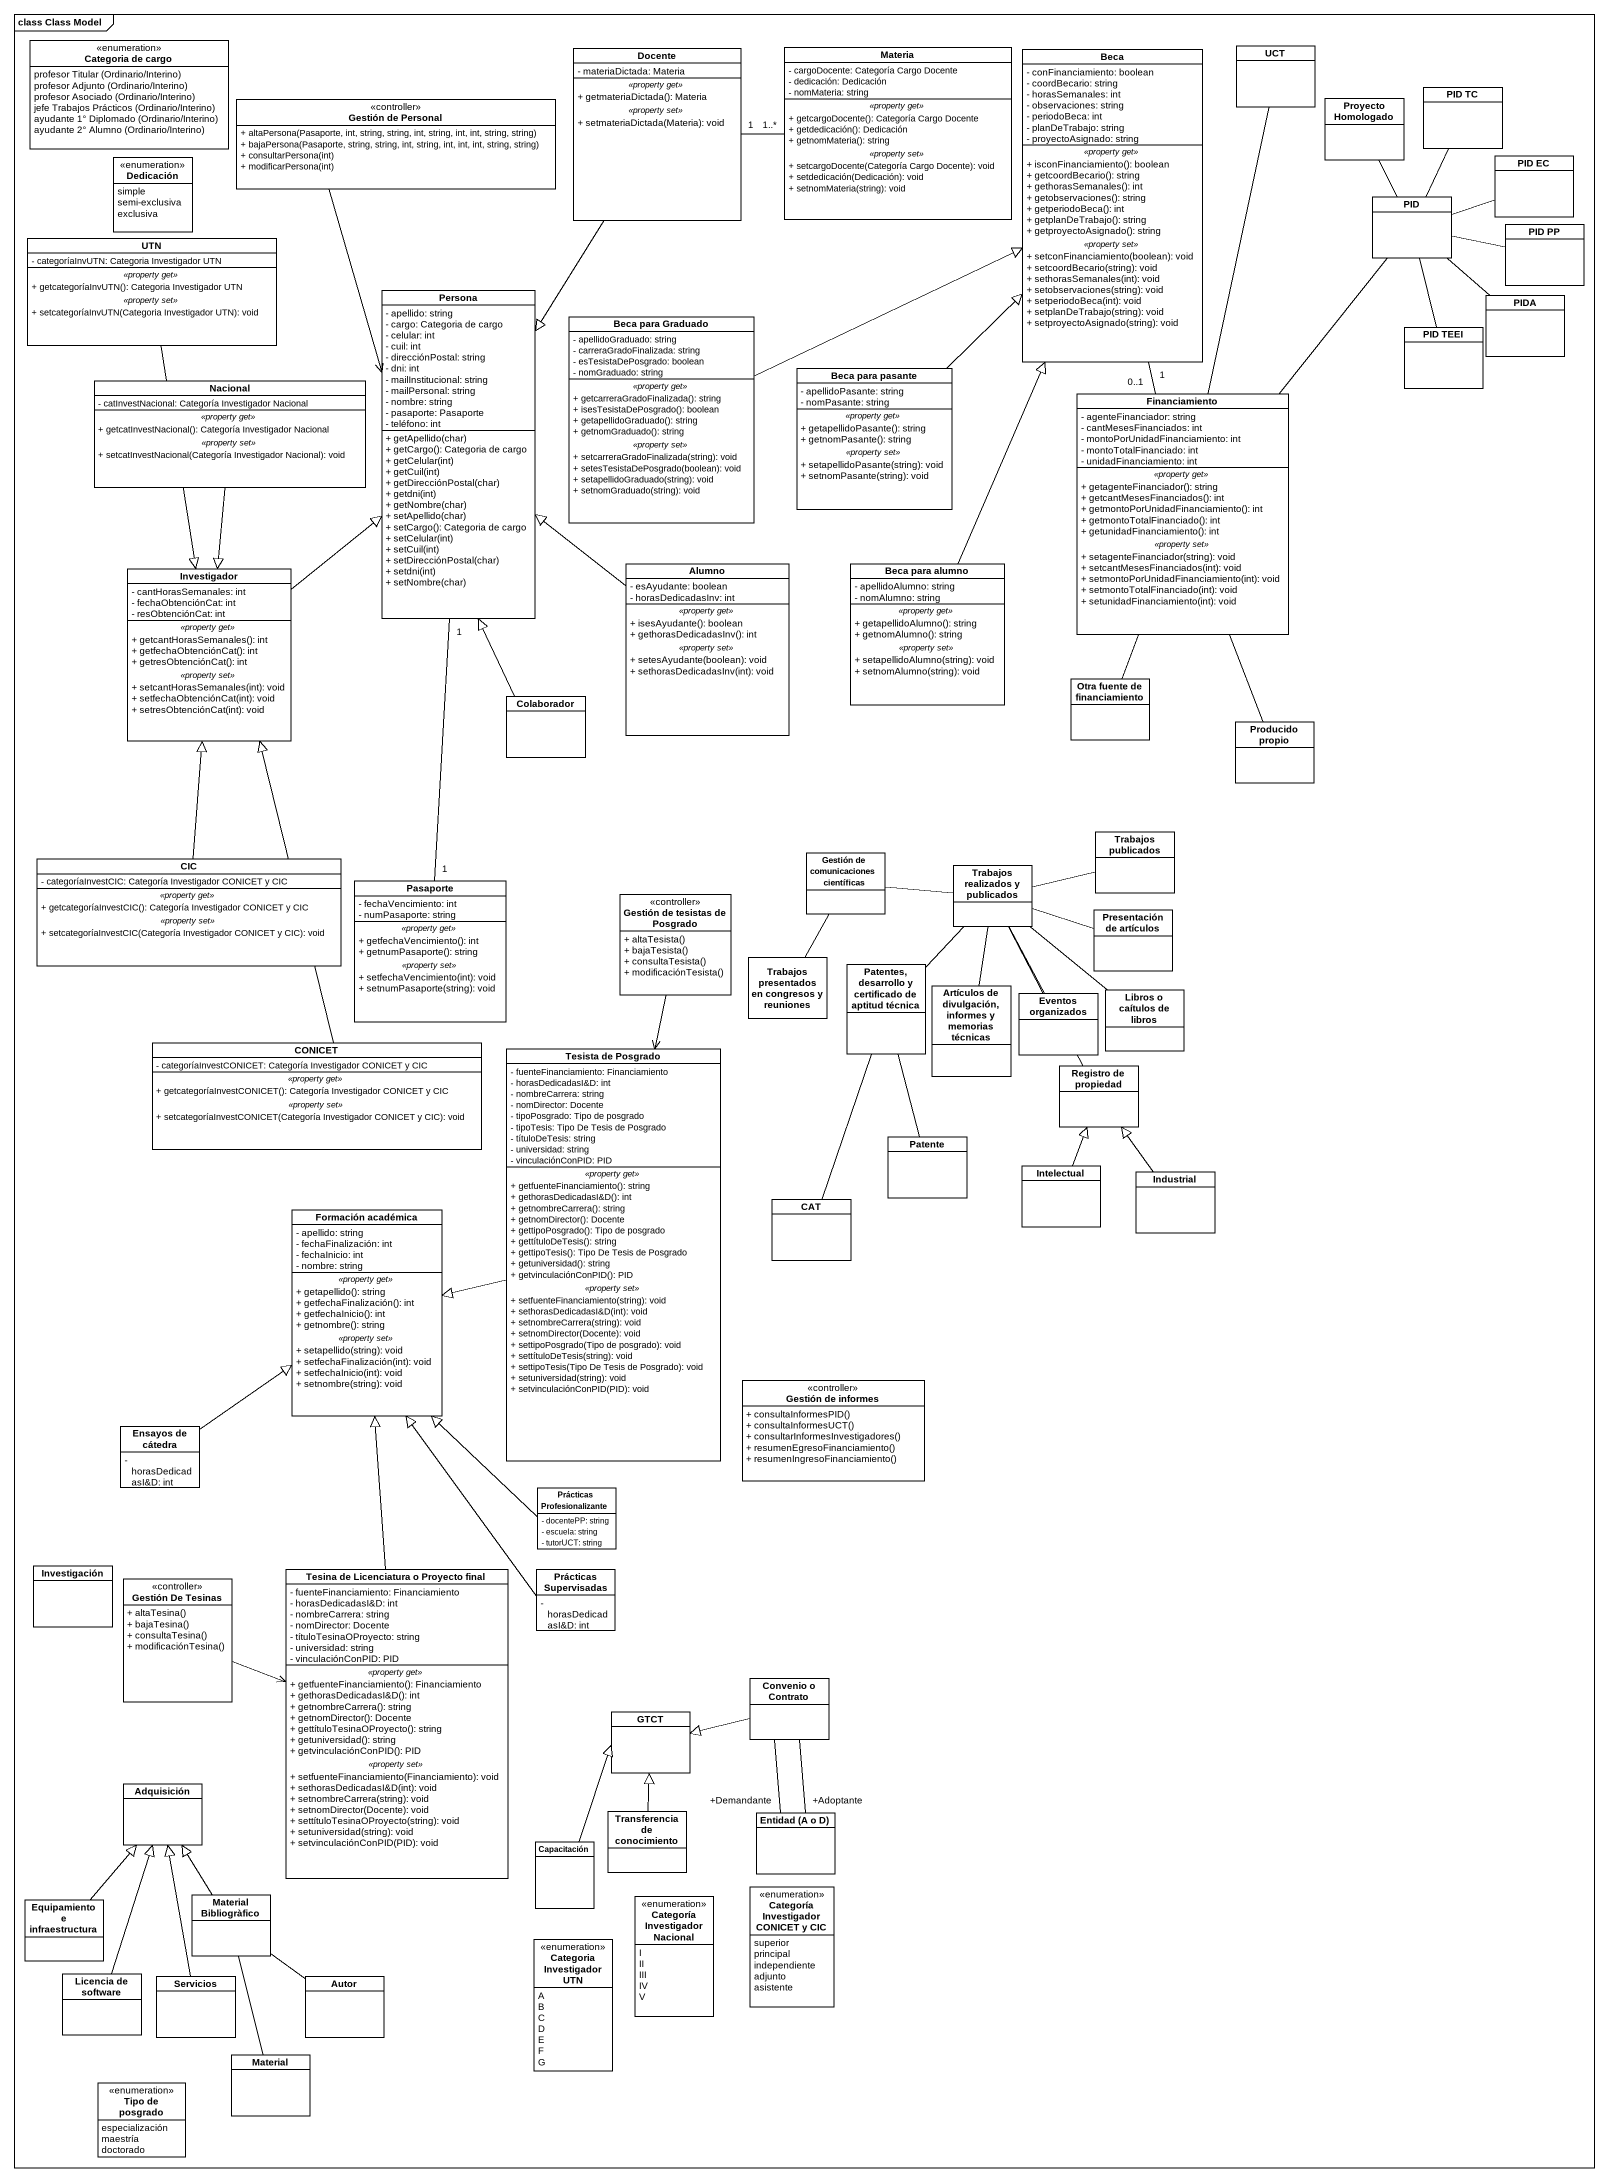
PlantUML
@startuml
mainframe class Class Model
hide circle
hide empty members
skinparam classAttributeIconSize 0
enum "Categoria de cargo" as Categoria_de_cargo {
  {field} profesor Titular (Ordinario/Interino)
  {field} profesor Adjunto (Ordinario/Interino)
  {field} profesor Asociado (Ordinario/Interino)
  {field} jefe Trabajos Prácticos (Ordinario/Interino)
  {field} ayudante 1° Diplomado (Ordinario/Interino)
  {field} ayudante 2° Alumno (Ordinario/Interino)
}
class Docente {
  - materiaDictada: Materia
  .. <<property get>> ..
  + getmateriaDictada(): Materia
  .. <<property set>> ..
  + setmateriaDictada(Materia): void
}
class Materia {
  - cargoDocente: Categoría Cargo Docente
  - dedicación: Dedicación
  - nomMateria: string
  .. <<property get>> ..
  + getcargoDocente(): Categoría Cargo Docente
  + getdedicación(): Dedicación
  + getnomMateria(): string
  .. <<property set>> ..
  + setcargoDocente(Categoría Cargo Docente): void
  + setdedicación(Dedicación): void
  + setnomMateria(string): void
}
class Beca {
  - conFinanciamiento: boolean
  - coordBecario: string
  - horasSemanales: int
  - observaciones: string
  - periodoBeca: int
  - planDeTrabajo: string
  - proyectoAsignado: string
  .. <<property get>> ..
  + isconFinanciamiento(): boolean
  + getcoordBecario(): string
  + gethorasSemanales(): int
  + getobservaciones(): string
  + getperiodoBeca(): int
  + getplanDeTrabajo(): string
  + getproyectoAsignado(): string
  .. <<property set>> ..
  + setconFinanciamiento(boolean): void
  + setcoordBecario(string): void
  + sethorasSemanales(int): void
  + setobservaciones(string): void
  + setperiodoBeca(int): void
  + setplanDeTrabajo(string): void
  + setproyectoAsignado(string): void
}
class UCT
class "PID TC" as PID_TC
class "Gestión de Personal" as Gestión_de_Personal <<controller>> {
  + altaPersona(Pasaporte, int, string, string, int, string, int, int, string, string)
  + bajaPersona(Pasaporte, string, string, int, string, int, int, int, string, string)
  + consultarPersona(int)
  + modificarPersona(int)
}
class "Proyecto Homologado" as Proyecto_Homologado
enum Dedicación {
  simple
  semi-exclusiva
  exclusiva
}
class "PID EC" as PID_EC
class PID
class UTN {
  - categoríaInvUTN: Categoria Investigador UTN
  .. <<property get>> ..
  + getcategoríaInvUTN(): Categoria Investigador UTN
  .. <<property set>> ..
  + setcategoríaInvUTN(Categoria Investigador UTN): void
}
class "PID PP" as PID_PP
class Persona {
  - apellido: string
  - cargo: Categoria de cargo
  - celular: int
  - cuil: int
  - direcciónPostal: string
  - dni: int
  - mailInstitucional: string
  - mailPersonal: string
  - nombre: string
  - pasaporte: Pasaporte
  - teléfono: int
  + getApellido(char)
  + getCargo(): Categoria de cargo
  + getCelular(int)
  + getCuil(int)
  + getDirecciónPostal(char)
  + getdni(int)
  + getNombre(char)
  + setApellido(char)
  + setCargo(): Categoria de cargo
  + setCelular(int)
  + setCuil(int)
  + setDirecciónPostal(char)
  + setdni(int)
  + setNombre(char)
}
class "Beca para Graduado" as Beca_para_Graduado {
  - apellidoGraduado: string
  - carreraGradoFinalizada: string
  - esTesistaDePosgrado: boolean
  - nomGraduado: string
  .. <<property get>> ..
  + getcarreraGradoFinalizada(): string
  + isesTesistaDePosgrado(): boolean
  + getapellidoGraduado(): string
  + getnomGraduado(): string
  .. <<property set>> ..
  + setcarreraGradoFinalizada(string): void
  + setesTesistaDePosgrado(boolean): void
  + setapellidoGraduado(string): void
  + setnomGraduado(string): void
}
class "PID TEEI" as PID_TEEI
class PIDA
class "Beca para pasante" as Beca_para_pasante {
  - apellidoPasante: string
  - nomPasante: string
  .. <<property get>> ..
  + getapellidoPasante(): string
  + getnomPasante(): string
  .. <<property set>> ..
  + setapellidoPasante(string): void
  + setnomPasante(string): void
}
class Nacional {
  - catInvestNacional: Categoría Investigador Nacional
  .. <<property get>> ..
  + getcatInvestNacional(): Categoría Investigador Nacional
  .. <<property set>> ..
  + setcatInvestNacional(Categoría Investigador Nacional): void
}
class Financiamiento {
  - agenteFinanciador: string
  - cantMesesFinanciados: int
  - montoPorUnidadFinanciamiento: int
  - montoTotalFinanciado: int
  - unidadFinanciamiento: int
  .. <<property get>> ..
  + getagenteFinanciador(): string
  + getcantMesesFinanciados(): int
  + getmontoPorUnidadFinanciamiento(): int
  + getmontoTotalFinanciado(): int
  + getunidadFinanciamiento(): int
  .. <<property set>> ..
  + setagenteFinanciador(string): void
  + setcantMesesFinanciados(int): void
  + setmontoPorUnidadFinanciamiento(int): void
  + setmontoTotalFinanciado(int): void
  + setunidadFinanciamiento(int): void
}
class Investigador {
  - cantHorasSemanales: int
  - fechaObtenciónCat: int
  - resObtenciónCat: int
  .. <<property get>> ..
  + getcantHorasSemanales(): int
  + getfechaObtenciónCat(): int
  + getresObtenciónCat(): int
  .. <<property set>> ..
  + setcantHorasSemanales(int): void
  + setfechaObtenciónCat(int): void
  + setresObtenciónCat(int): void
}
class Alumno {
  - esAyudante: boolean
  - horasDedicadasInv: int
  .. <<property get>> ..
  + isesAyudante(): boolean
  + gethorasDedicadasInv(): int
  .. <<property set>> ..
  + setesAyudante(boolean): void
  + sethorasDedicadasInv(int): void
}
class "Beca para alumno" as Beca_para_alumno {
  - apellidoAlumno: string
  - nomAlumno: string
  .. <<property get>> ..
  + getapellidoAlumno(): string
  + getnomAlumno(): string
  .. <<property set>> ..
  + setapellidoAlumno(string): void
  + setnomAlumno(string): void
}
class "Otra fuente de financiamiento" as Otra_fuente_de
class Colaborador
class "Producido propio" as Producido_propio
class "Trabajos publicados" as Trabajos_publicados
class CIC {
  - categoríaInvestCIC: Categoría Investigador CONICET y CIC
  .. <<property get>> ..
  + getcategoríaInvestCIC(): Categoría Investigador CONICET y CIC
  .. <<property set>> ..
  + setcategoríaInvestCIC(Categoría Investigador CONICET y CIC): void
}
class Pasaporte {
  - fechaVencimiento: int
  - numPasaporte: string
  .. <<property get>> ..
  + getfechaVencimiento(): int
  + getnumPasaporte(): string
  .. <<property set>> ..
  + setfechaVencimiento(int): void
  + setnumPasaporte(string): void
}
class "Gestión de comunicaciones científicas" as Gestión_de_comunicaciones
class "Trabajos realizados y publicados" as Trabajos_realizados_y
class "Gestión de tesistas de Posgrado" as Gestión_de_tesistas_de <<controller>> {
  + altaTesista()
  + bajaTesista()
  + consultaTesista()
  + modificaciónTesista()
}
class "Presentación de artículos" as Presentación_de_artículos
class "Trabajos presentados en congresos y reuniones" as Trabajos_presentados_en
class "Patentes, desarrollo y certificado de aptitud técnica" as Patentes_desarrollo_y
class "Artículos de divulgación, informes y memorias técnicas" as Artículos_de_divulgación
class "Eventos organizados" as Eventos_organizados
class "Libros o caítulos de libros" as Libros_o_caítulos_de_libros
class CONICET {
  - categoríaInvestCONICET: Categoría Investigador CONICET y CIC
  .. <<property get>> ..
  + getcategoríaInvestCONICET(): Categoría Investigador CONICET y CIC
  .. <<property set>> ..
  + setcategoríaInvestCONICET(Categoría Investigador CONICET y CIC): void
}
class "Tesista de Posgrado" as Tesista_de_Posgrado {
  - fuenteFinanciamiento: Financiamiento
  - horasDedicadasI&D: int
  - nombreCarrera: string
  - nomDirector: Docente
  - tipoPosgrado: Tipo de posgrado
  - tipoTesis: Tipo De Tesis de Posgrado
  - títuloDeTesis: string
  - universidad: string
  - vinculaciónConPID: PID
  .. <<property get>> ..
  + getfuenteFinanciamiento(): string
  + gethorasDedicadasI&D(): int
  + getnombreCarrera(): string
  + getnomDirector(): Docente
  + gettipoPosgrado(): Tipo de posgrado
  + gettítuloDeTesis(): string
  + gettipoTesis(): Tipo De Tesis de Posgrado
  + getuniversidad(): string
  + getvinculaciónConPID(): PID
  .. <<property set>> ..
  + setfuenteFinanciamiento(string): void
  + sethorasDedicadasI&D(int): void
  + setnombreCarrera(string): void
  + setnomDirector(Docente): void
  + settipoPosgrado(Tipo de posgrado): void
  + settítuloDeTesis(string): void
  + settipoTesis(Tipo De Tesis de Posgrado): void
  + setuniversidad(string): void
  + setvinculaciónConPID(PID): void
}
class "Registro de propiedad" as Registro_de_propiedad
class Patente
class CAT
class Intelectual
class Industrial
class "Formación académica" as Formación_académica {
  - apellido: string
  - fechaFinalización: int
  - fechaInicio: int
  - nombre: string
  .. <<property get>> ..
  + getapellido(): string
  + getfechaFinalización(): int
  + getfechaInicio(): int
  + getnombre(): string
  .. <<property set>> ..
  + setapellido(string): void
  + setfechaFinalización(int): void
  + setfechaInicio(int): void
  + setnombre(string): void
}
class "Gestión de informes" as Gestión_de_informes <<controller>> {
  + consultaInformesPID()
  + consultaInformesUCT()
  + consultarInformesInvestigadores()
  + resumenEgresoFinanciamiento()
  + resumenIngresoFinanciamiento()
}
class "Ensayos de cátedra" as Ensayos_de_cátedra {
  - horasDedicadasI&D: int
}
class "Prácticas Profesionalizante" as Prácticas_Profesionalizante {
  - docentePP: string
  - escuela: string
  - tutorUCT: string
}
class Investigación
class "Gestión De Tesinas" as Gestión_De_Tesinas <<controller>> {
  + altaTesina()
  + bajaTesina()
  + consultaTesina()
  + modificaciónTesina()
}
class "Tesina de Licenciatura o Proyecto final" as Tesina_de_Licenciatura_o {
  - fuenteFinanciamiento: Financiamiento
  - horasDedicadasI&D: int
  - nombreCarrera: string
  - nomDirector: Docente
  - títuloTesinaOProyecto: string
  - universidad: string
  - vinculaciónConPID: PID
  .. <<property get>> ..
  + getfuenteFinanciamiento(): Financiamiento
  + gethorasDedicadasI&D(): int
  + getnombreCarrera(): string
  + getnomDirector(): Docente
  + gettítuloTesinaOProyecto(): string
  + getuniversidad(): string
  + getvinculaciónConPID(): PID
  .. <<property set>> ..
  + setfuenteFinanciamiento(Financiamiento): void
  + sethorasDedicadasI&D(int): void
  + setnombreCarrera(string): void
  + setnomDirector(Docente): void
  + settítuloTesinaOProyecto(string): void
  + setuniversidad(string): void
  + setvinculaciónConPID(PID): void
}
class "Prácticas Supervisadas" as Prácticas_Supervisadas {
  - horasDedicadasI&D: int
}
class GTCT
class "Convenio o Contrato" as Convenio_o_Contrato
class Adquisición
class "Transferencia de conocimiento" as Transferencia_de
class "Entidad (A o D)" as Entidad_A_o_D
class Capacitación
class "Equipamiento e infraestructura" as Equipamiento_e
class "Material Bibliogràfico" as Material_Bibliogràfico
enum "Categoría Investigador Nacional" as Categoría_Investigador {
  I
  II
  III
  IV
  V
}
enum "Categoría Investigador CONICET y CIC" as Categoría_Investigador_2 {
  superior
  principal
  independiente
  adjunto
  asistente
}
enum "Categoria Investigador UTN" as Categoria_Investigador_UTN {
  A
  B
  C
  D
  E
  F
  G
}
class "Licencia de software" as Licencia_de_software
class Servicios
class Autor
class Material
enum "Tipo de posgrado" as Tipo_de_posgrado {
  especialización
  maestría
  doctorado
}
Docente --|> Persona
Materia "1..*" -left- "1" Docente
Beca "1" -- "0..1" Financiamiento
Gestión_de_Personal --> Persona
PID -up- PID_TC
PID -up- Proyecto_Homologado
PID -right- PID_EC
PID -right- PID_PP
PID -- PID_TEEI
PID -- PIDA
UTN --|> Investigador
Persona "1" -- "1" Pasaporte
Beca_para_Graduado -right-|> Beca
Beca_para_pasante -up-|> Beca
Nacional --|> Investigador
Financiamiento -up- UCT
Financiamiento -up- PID
Financiamiento -- Otra_fuente_de
Financiamiento -- Producido_propio
Investigador -up-|> Persona
Alumno -up-|> Persona
Beca_para_alumno -up-|> Beca
Colaborador -up-|> Persona
CIC -up-|> Investigador
Gestión_de_comunicaciones -right- Trabajos_realizados_y
Gestión_de_comunicaciones -- Trabajos_presentados_en
Trabajos_realizados_y -right- Trabajos_publicados
Trabajos_realizados_y -right- Presentación_de_artículos
Trabajos_realizados_y -- Patentes_desarrollo_y
Trabajos_realizados_y -- Artículos_de_divulgación
Trabajos_realizados_y -- Eventos_organizados
Trabajos_realizados_y -- Libros_o_caítulos_de_libros
Trabajos_realizados_y -- Registro_de_propiedad
Gestión_de_tesistas_de --> Tesista_de_Posgrado
Patentes_desarrollo_y -- Patente
Patentes_desarrollo_y -- CAT
CONICET -up-|> Investigador
Tesista_de_Posgrado -left-|> Formación_académica
Intelectual -up-|> Registro_de_propiedad
Industrial -up-|> Registro_de_propiedad
Ensayos_de_cátedra -up-|> Formación_académica
Prácticas_Profesionalizante -up-|> Formación_académica
Gestión_De_Tesinas -right-> Tesina_de_Licenciatura_o
Tesina_de_Licenciatura_o -up-|> Formación_académica
Prácticas_Supervisadas -up-|> Formación_académica
Convenio_o_Contrato -left-|> GTCT
Convenio_o_Contrato -- "+Adoptante" Entidad_A_o_D
Transferencia_de -up-|> GTCT
Entidad_A_o_D "+Demandante" -up- Convenio_o_Contrato
Capacitación -up-|> GTCT
Equipamiento_e -up-|> Adquisición
Material_Bibliogràfico -up-|> Adquisición
Licencia_de_software -up-|> Adquisición
Servicios -up-|> Adquisición
Autor -up- Material_Bibliogràfico
Material -up- Material_Bibliogràfico
@enduml
